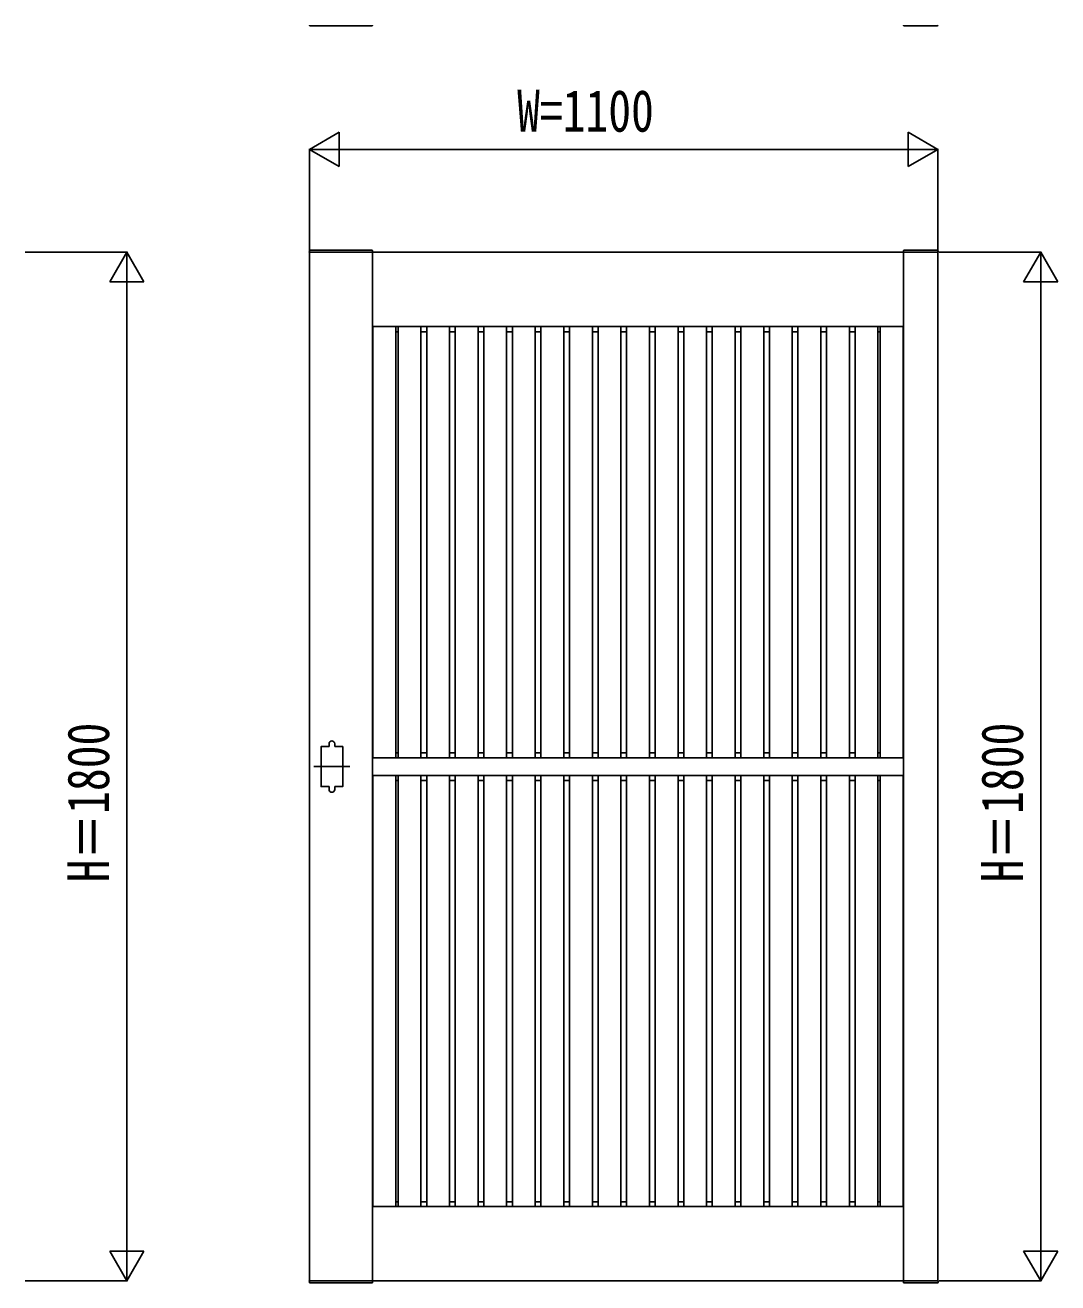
# Model space of a CAD drawing. Units: millimetres, scale not verified. Extents: x -10512 to 10512, y -7425 to 7425.
# Drawn here: x 2640 to 4448, y -2916 to -715 of the extents above; entities that cross this region are included whole.
import ezdxf
from ezdxf.enums import TextEntityAlignment as Align

# ---------------------------------------------------------------- set-up
doc = ezdxf.new("R2010")
doc.units = ezdxf.units.MM
doc.header["$LTSCALE"] = 30
doc.layers.add('0-2_YKK_A1', color=4, linetype='Continuous')
doc.layers.add('0-3_YKK_D', color=6, linetype='Continuous')
doc.styles.add('ＭＳ ゴシック', font='')
doc.styles.get('ＭＳ ゴシック').set_extended_font_data('MS Gothic')

msp = doc.modelspace()

# ---------------------------------------------------------------- linework, layer by layer
at = {"layer": '0-2_YKK_A1'}
for p, q in [((3138.18, -716), (3246.92, -716)), ((4236.92, -716), (4178.18, -716)), ((3137.18, -1109.95), (3137.05, -1112.5)), ((3137.05, -1112.5), (3248.05, -1112.5)), ((3137.55, -1112.5), (3137.55, -2912.5)), ((4237.55, -1112.5), (3137.55, -1112.5)), ((3138.18, -1109), (3246.92, -1109)), ((3247.55, -1112.5), (3247.55, -2912.5)), ((3247.92, -1109.95), (3248.05, -1112.5)), ((4177.18, -1109.95), (4177.05, -1112.5)), ((4238.05, -1112.5), (4177.05, -1112.5)), ((4177.55, -1112.5), (4177.55, -2912.5)), ((4236.92, -1109), (4178.18, -1109)), ((4237.55, -1112.5), (4237.55, -2912.5)), ((4237.92, -1109.95), (4238.05, -1112.5)), ((4177.55, -1242.5), (3247.55, -1242.5)), ((3247.55, -1251.6), (3248.35, -1251.6)), ((3248.35, -1997), (3248.35, -1242.5)), ((3288.35, -1997), (3288.35, -1242.5)), ((3288.35, -1251.6), (3292.55, -1251.6)), ((3292.55, -1997), (3292.55, -1242.5)), ((3332.55, -1997), (3332.55, -1242.5)), ((3332.55, -1251.6), (3342.55, -1251.6)), ((3342.55, -1242.5), (3342.55, -1997)), ((3382.55, -1242.5), (3382.55, -1997)), ((3382.55, -1251.6), (3392.55, -1251.6)), ((3392.55, -1242.5), (3392.55, -1997)), ((3432.55, -1242.5), (3432.55, -1997)), ((3432.55, -1251.6), (3442.55, -1251.6)), ((3442.55, -1242.5), (3442.55, -1997)), ((3482.55, -1242.5), (3482.55, -1997)), ((3482.55, -1251.6), (3492.55, -1251.6)), ((3492.55, -1242.5), (3492.55, -1997)), ((3532.55, -1242.5), (3532.55, -1997)), ((3532.55, -1251.6), (3542.55, -1251.6)), ((3542.55, -1242.5), (3542.55, -1997)), ((3582.55, -1242.5), (3582.55, -1997)), ((3582.55, -1251.6), (3592.55, -1251.6)), ((3592.55, -1242.5), (3592.55, -1997)), ((3632.55, -1242.5), (3632.55, -1997)), ((3632.55, -1251.6), (3642.55, -1251.6)), ((3642.55, -1242.5), (3642.55, -1997)), ((3682.55, -1242.5), (3682.55, -1997)), ((3682.55, -1251.6), (3692.55, -1251.6)), ((3692.55, -1242.5), (3692.55, -1997)), ((3732.55, -1242.5), (3732.55, -1997)), ((3732.55, -1251.6), (3742.55, -1251.6)), ((3742.55, -1242.5), (3742.55, -1997)), ((3742.55, -1997), (3742.55, -1242.5)), ((3782.55, -1242.5), (3782.55, -1997)), ((3782.55, -1997), (3782.55, -1242.5)), ((3782.55, -1251.6), (3792.55, -1251.6)), ((3792.55, -1997), (3792.55, -1242.5)), ((3832.55, -1997), (3832.55, -1242.5)), ((3832.55, -1251.6), (3842.55, -1251.6)), ((3842.55, -1997), (3842.55, -1242.5)), ((3882.55, -1997), (3882.55, -1242.5)), ((3882.55, -1251.6), (3892.55, -1251.6)), ((3892.55, -1997), (3892.55, -1242.5)), ((3932.55, -1997), (3932.55, -1242.5)), ((3932.55, -1251.6), (3942.55, -1251.6)), ((3942.55, -1997), (3942.55, -1242.5)), ((3982.55, -1997), (3982.55, -1242.5)), ((3982.55, -1251.6), (3992.55, -1251.6)), ((3992.55, -1997), (3992.55, -1242.5)), ((4032.55, -1997), (4032.55, -1242.5)), ((4032.55, -1251.6), (4042.55, -1251.6)), ((4042.55, -1997), (4042.55, -1242.5)), ((4082.55, -1997), (4082.55, -1242.5)), ((4082.55, -1251.6), (4092.55, -1251.6)), ((4092.55, -1997), (4092.55, -1242.5)), ((4132.55, -1997), (4132.55, -1242.5)), ((4132.55, -1251.6), (4136.75, -1251.6)), ((4136.75, -1997), (4136.75, -1242.5)), ((4176.75, -1997), (4176.75, -1242.5)), ((4176.75, -1251.6), (4177.55, -1251.6)), ((3171.55, -1977.5), (3171.55, -1972.5)), ((3181.55, -1977.5), (3181.55, -1972.5)), ((3247.55, -1988.5), (3248.35, -1988.5)), ((3247.55, -1997), (4177.55, -1997)), ((3288.35, -1988.5), (3292.55, -1988.5)), ((3332.55, -1988.5), (3342.55, -1988.5)), ((3382.55, -1988.5), (3392.55, -1988.5)), ((3432.55, -1988.5), (3442.55, -1988.5)), ((3482.55, -1988.5), (3492.55, -1988.5)), ((3532.55, -1988.5), (3542.55, -1988.5)), ((3582.55, -1988.5), (3592.55, -1988.5)), ((3632.55, -1988.5), (3642.55, -1988.5)), ((3682.55, -1988.5), (3692.55, -1988.5)), ((3732.55, -1988.5), (3742.55, -1988.5)), ((3782.55, -1988.5), (3792.55, -1988.5)), ((3832.55, -1988.5), (3842.55, -1988.5)), ((3882.55, -1988.5), (3892.55, -1988.5)), ((3932.55, -1988.5), (3942.55, -1988.5)), ((3982.55, -1988.5), (3992.55, -1988.5)), ((4032.55, -1988.5), (4042.55, -1988.5)), ((4082.55, -1988.5), (4092.55, -1988.5)), ((4132.55, -1988.5), (4136.75, -1988.5)), ((4176.75, -1988.5), (4177.55, -1988.5)), ((3208.05, -2012.5), (3145.05, -2012.5)), ((3247.55, -2028), (4177.55, -2028)), ((3247.55, -2037.1), (3248.35, -2037.1)), ((3248.35, -2782.5), (3248.35, -2028)), ((3288.35, -2782.5), (3288.35, -2028)), ((3288.35, -2037.1), (3292.55, -2037.1)), ((3292.55, -2782.5), (3292.55, -2028)), ((3332.55, -2782.5), (3332.55, -2028)), ((3332.55, -2037.1), (3342.55, -2037.1)), ((3342.55, -2028), (3342.55, -2782.5)), ((3382.55, -2028), (3382.55, -2782.5)), ((3382.55, -2037.1), (3392.55, -2037.1)), ((3392.55, -2028), (3392.55, -2782.5)), ((3432.55, -2028), (3432.55, -2782.5)), ((3432.55, -2037.1), (3442.55, -2037.1)), ((3442.55, -2028), (3442.55, -2782.5)), ((3482.55, -2028), (3482.55, -2782.5)), ((3482.55, -2037.1), (3492.55, -2037.1)), ((3492.55, -2028), (3492.55, -2782.5)), ((3532.55, -2028), (3532.55, -2782.5)), ((3532.55, -2037.1), (3542.55, -2037.1)), ((3542.55, -2028), (3542.55, -2782.5)), ((3582.55, -2028), (3582.55, -2782.5)), ((3582.55, -2037.1), (3592.55, -2037.1)), ((3592.55, -2028), (3592.55, -2782.5)), ((3632.55, -2028), (3632.55, -2782.5)), ((3632.55, -2037.1), (3642.55, -2037.1)), ((3642.55, -2028), (3642.55, -2782.5)), ((3682.55, -2028), (3682.55, -2782.5)), ((3682.55, -2037.1), (3692.55, -2037.1)), ((3692.55, -2028), (3692.55, -2782.5)), ((3732.55, -2028), (3732.55, -2782.5)), ((3732.55, -2037.1), (3742.55, -2037.1)), ((3742.55, -2028), (3742.55, -2782.5)), ((3742.55, -2782.5), (3742.55, -2028)), ((3782.55, -2028), (3782.55, -2782.5)), ((3782.55, -2782.5), (3782.55, -2028)), ((3782.55, -2037.1), (3792.55, -2037.1)), ((3792.55, -2782.5), (3792.55, -2028)), ((3832.55, -2782.5), (3832.55, -2028)), ((3832.55, -2037.1), (3842.55, -2037.1)), ((3842.55, -2782.5), (3842.55, -2028)), ((3882.55, -2782.5), (3882.55, -2028)), ((3882.55, -2037.1), (3892.55, -2037.1)), ((3892.55, -2782.5), (3892.55, -2028)), ((3932.55, -2782.5), (3932.55, -2028)), ((3932.55, -2037.1), (3942.55, -2037.1)), ((3942.55, -2782.5), (3942.55, -2028)), ((3982.55, -2782.5), (3982.55, -2028)), ((3982.55, -2037.1), (3992.55, -2037.1)), ((3992.55, -2782.5), (3992.55, -2028)), ((4032.55, -2782.5), (4032.55, -2028)), ((4032.55, -2037.1), (4042.55, -2037.1)), ((4042.55, -2782.5), (4042.55, -2028)), ((4082.55, -2782.5), (4082.55, -2028)), ((4082.55, -2037.1), (4092.55, -2037.1)), ((4092.55, -2782.5), (4092.55, -2028)), ((4132.55, -2782.5), (4132.55, -2028)), ((4132.55, -2037.1), (4136.75, -2037.1)), ((4136.75, -2782.5), (4136.75, -2028)), ((4176.75, -2782.5), (4176.75, -2028)), ((4176.75, -2037.1), (4177.55, -2037.1)), ((3171.55, -2047.5), (3171.55, -2052.5)), ((3181.55, -2047.5), (3181.55, -2052.5)), ((3247.55, -2774), (3248.35, -2774)), ((4177.55, -2782.5), (3247.55, -2782.5)), ((3288.35, -2774), (3292.55, -2774)), ((3332.55, -2774), (3342.55, -2774)), ((3382.55, -2774), (3392.55, -2774)), ((3432.55, -2774), (3442.55, -2774)), ((3482.55, -2774), (3492.55, -2774)), ((3532.55, -2774), (3542.55, -2774)), ((3582.55, -2774), (3592.55, -2774)), ((3632.55, -2774), (3642.55, -2774)), ((3682.55, -2774), (3692.55, -2774)), ((3732.55, -2774), (3742.55, -2774)), ((3782.55, -2774), (3792.55, -2774)), ((3832.55, -2774), (3842.55, -2774)), ((3882.55, -2774), (3892.55, -2774)), ((3932.55, -2774), (3942.55, -2774)), ((3982.55, -2774), (3992.55, -2774)), ((4032.55, -2774), (4042.55, -2774)), ((4082.55, -2774), (4092.55, -2774)), ((4132.55, -2774), (4136.75, -2774)), ((4176.75, -2774), (4177.55, -2774)), ((3137.05, -2912.5), (3248.05, -2912.5)), ((3137.18, -2915.05), (3137.05, -2912.5)), ((4237.55, -2912.5), (3137.55, -2912.5)), ((3138.18, -2916), (3246.92, -2916)), ((3247.92, -2915.05), (3248.05, -2912.5)), ((4238.05, -2912.5), (4177.05, -2912.5)), ((4177.18, -2915.05), (4177.05, -2912.5)), ((4236.92, -2916), (4178.18, -2916)), ((4237.92, -2915.05), (4238.05, -2912.5))]:
    msp.add_line(p, q, dxfattribs=at)
for points in [[(3171.55, -1977.5), (3157.55, -1977.5), (3157.55, -2047.5), (3171.55, -2047.5)], [(3181.55, -2047.5), (3195.55, -2047.5), (3195.55, -1977.5), (3181.55, -1977.5)]]:
    msp.add_lwpolyline(points, dxfattribs=at)
for centre, radius, start, end in [((3138.18, -715), 1, 183, 270), ((3246.92, -715), 1, 270, 357), ((4178.18, -715), 1, 183, 270), ((4236.92, -715), 1, 270, 357), ((3138.18, -1110), 1, 90, 177), ((3246.92, -1110), 1, 3, 90), ((4178.18, -1110), 1, 90, 177), ((4236.92, -1110), 1, 3, 90), ((3176.55, -1972.5), 5, 0, 180), ((3176.55, -2052.5), 5, 180, 0), ((3138.18, -2915), 1, 183, 270), ((3246.92, -2915), 1, 270, 357), ((4178.18, -2915), 1, 183, 270), ((4236.92, -2915), 1, 270, 357)]:
    msp.add_arc(centre, radius, start, end, dxfattribs=at)
at = {"layer": '0-3_YKK_D'}
for p, q in [((3137.55, -932.5), (3189.51, -902.5)), ((3189.51, -962.5), (3189.51, -902.5)), ((4237.55, -932.5), (4185.59, -902.5)), ((4185.59, -902.5), (4185.59, -962.5)), ((3137.55, -1110.5), (3137.55, -931.5)), ((3137.55, -932.5), (3189.51, -962.5)), ((3137.55, -932.5), (3241.47, -932.5)), ((3197.55, -932.5), (4177.55, -932.5)), ((4237.55, -932.5), (4133.63, -932.5)), ((4237.55, -932.5), (4185.59, -962.5)), ((4237.55, -1110.5), (4237.55, -931.5)), ((2639.55, -1112.5), (2818.55, -1112.5)), ((2817.55, -1112.5), (2787.55, -1164.46)), ((2817.55, -1112.5), (2847.55, -1164.46)), ((2817.55, -1112.5), (2817.55, -1216.42)), ((4239.55, -1112.5), (4418.55, -1112.5)), ((4417.55, -1112.5), (4387.55, -1164.46)), ((4417.55, -1112.5), (4447.55, -1164.46)), ((4417.55, -1112.5), (4417.55, -1216.42)), ((2787.55, -1164.46), (2847.55, -1164.46)), ((4387.55, -1164.46), (4447.55, -1164.46)), ((2817.55, -1172.5), (2817.55, -2852.5)), ((4417.55, -1172.5), (4417.55, -2852.5)), ((2817.55, -2912.5), (2817.55, -2808.58)), ((4417.55, -2912.5), (4417.55, -2808.58)), ((2817.55, -2912.5), (2787.55, -2860.54)), ((2847.55, -2860.54), (2787.55, -2860.54)), ((2817.55, -2912.5), (2847.55, -2860.54)), ((4417.55, -2912.5), (4387.55, -2860.54)), ((4447.55, -2860.54), (4387.55, -2860.54)), ((4417.55, -2912.5), (4447.55, -2860.54)), ((2639.55, -2912.5), (2818.55, -2912.5)), ((4239.55, -2912.5), (4418.55, -2912.5))]:
    msp.add_line(p, q, dxfattribs=at)

# ---------------------------------------------------------------- texts
at = {"layer": '0-3_YKK_D', "style": 'ＭＳ ゴシック', "width": 0.8}
msp.add_text('W=1100', height=73.31, dxfattribs=at).set_placement((3500.88, -923.5), align=Align.BOTTOM_LEFT)
for p in [(2808.55, -2215.17), (4408.55, -2215.17)]:
    msp.add_text('H＝1800', height=73.31, rotation=90, dxfattribs=at).set_placement(p, align=Align.BOTTOM_LEFT)

doc.saveas('drawing.dxf')
